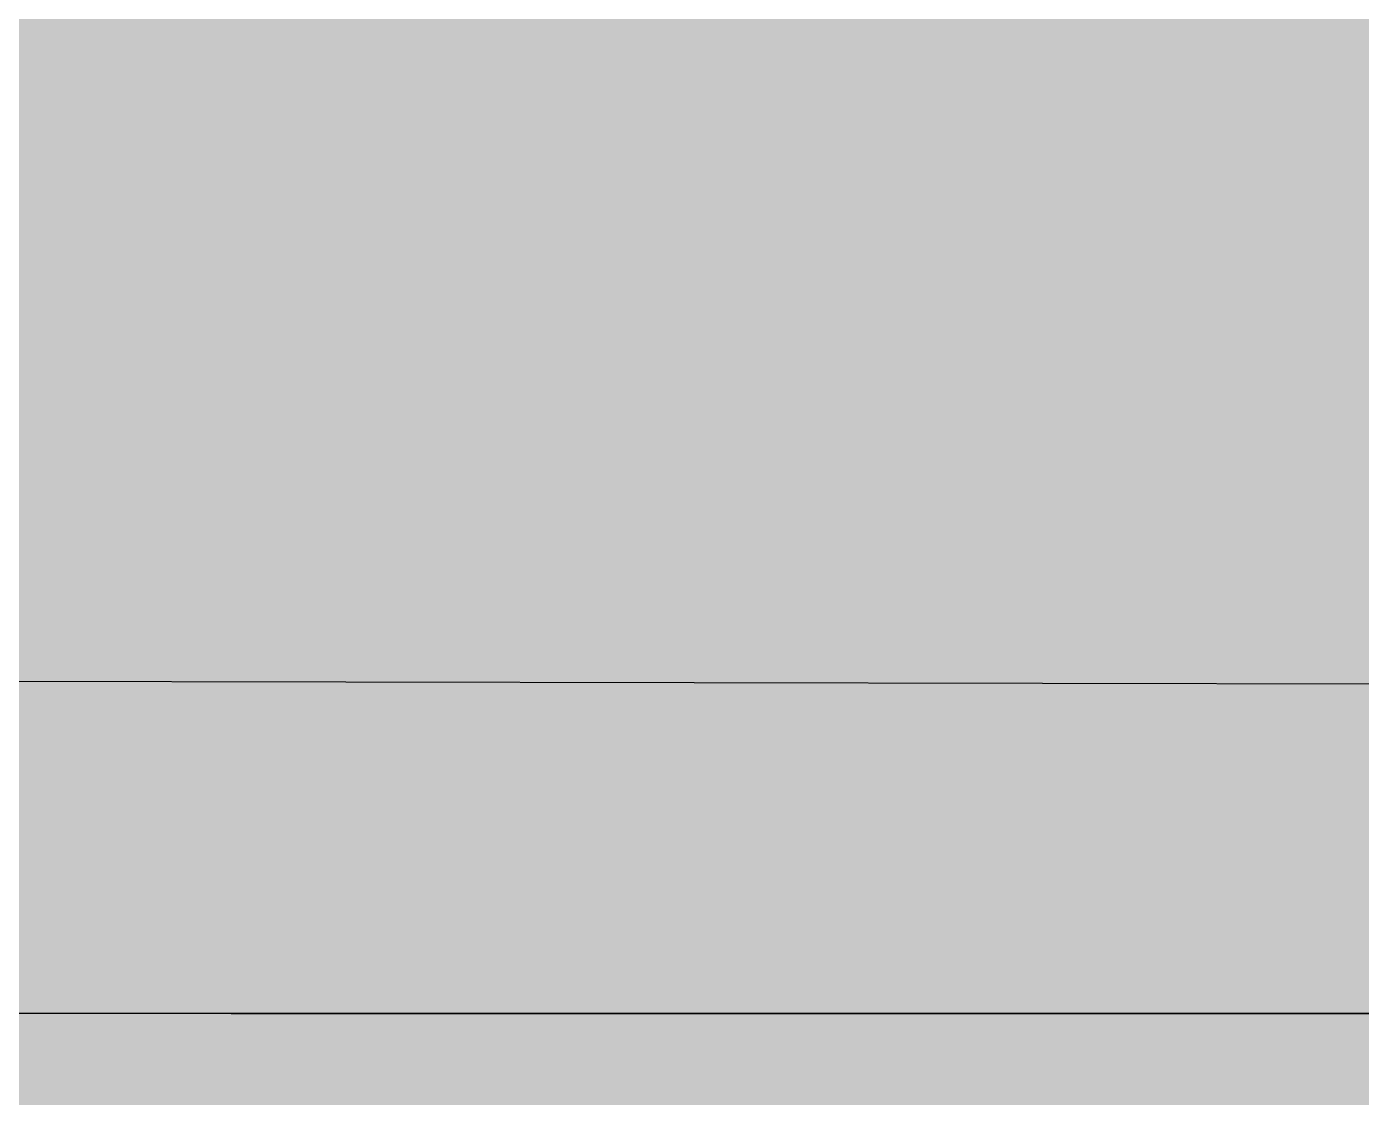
# Model space of a CAD drawing. Header units: metres. Extents: x 2773 to 296211, y -82189 to 61223.
# Drawn here: x 46959.049 to 46960.567, y 34335.124 to 34336.342 of the extents above; entities that cross this region are included whole.
import ezdxf

# ---------------------------------------------------------------- set-up
doc = ezdxf.new("R2010")
doc.units = ezdxf.units.M
doc.header["$LTSCALE"] = 0.5
doc.linetypes.add('ACAD_ISO03W100', pattern=[30, 12, -18])
doc.linetypes.add('DASHED2', pattern=[9.525, 6.35, -3.175])
for name, color, linetype in [('-höhenlinien', 251, 'ACAD_ISO03W100'), ('KON_050', 5, 'Continuous'), ('KON_STRICHLINIE', 1, 'DASHED2')]:
    doc.layers.add(name, color=color, linetype=linetype)

msp = doc.modelspace()

# ---------------------------------------------------------------- hatches: boundary and pattern name
at = {"layer": '-höhenlinien', "ltscale": 0.01, "true_color": 0xe8e8e8}
h = msp.add_hatch(color=254, dxfattribs=at)
h.dxf.hatch_style = 1
h.set_gradient(color1=(199, 200, 202), rotation=270)
h.paths.add_polyline_path([(14794.8365, 35803.0391), (14794.8365, 32232.45), (64794.8365, 32232.45), (64794.8365, 32562.7158), (58020.6107, 33303.2207), (55549.1736, 33742.4595), (50480.4123, 34279.6256), (49931.368, 34335.0693), (47148.8968, 34334.3578), (47148.3894, 34336.3669), (44986.27, 34336.4724), (42806.2929, 34336.4724), (38416.2726, 34336.4724), (33556.2893, 34336.4724), (33208.2232, 34335.2195), (32408.3358, 34583.7278), (30562.0731, 34936.4724), (28848.7191, 35621.0397), (23546.9437, 35803.0391)])

# ---------------------------------------------------------------- linework, layer by layer
at = {"layer": '-höhenlinien', "linetype": 'ByBlock', "ltscale": 0.01}
msp.add_lwpolyline([(14794.8365, 35803.0391, 0, 0, 0), (14794.8365, 32232.45, 10, 10, 0), (64794.8365, 32232.45, 0, 0, 0), (64794.8365, 32562.7158, 10, 10, 0), (58020.6107, 33303.2207, 10, 10, 0), (55549.1736, 33742.4595, 10, 10, 0), (50480.4123, 34279.6256, 10, 10, 0), (49931.368, 34335.0693, 10, 10, 0), (49931.368, 34335.0693, 10, 10, 0), (47148.8968, 34334.3578, 10, 10, 0), (47148.3894, 34336.3669, 10, 10, 0), (44986.27, 34336.4724, 10, 10, 0), (44986.27, 34336.4724, 10, 10, 0), (42806.2929, 34336.4724, 10, 10, 0), (38416.2726, 34336.4724, 10, 10, 0), (33556.2893, 34336.4724, 10, 10, 0), (33208.2232, 34335.2195, 10, 10, 0), (33208.2232, 34335.2195, 10, 10, 0), (32408.3358, 34583.7278, 10, 10, 0), (32408.3358, 34583.7278, 10, 10, 0), (30562.0731, 34936.4724, 10, 10, 0), (28848.7191, 35621.0397, 10, 10, 0), (23546.9437, 35803.0391, 10, 10, 0)], format="xyseb", close=True, dxfattribs=at)
at = {"layer": 'KON_050'}
msp.add_lwpolyline([(46775.4797, 34335.9642), (47148.23, 34335.2195), (33210.7331, 34335.2195)], dxfattribs=at)
at = {"layer": 'KON_STRICHLINIE'}
msp.add_line((46725.9187, 34335.2195), (47145.9187, 34335.2195), dxfattribs=at)

doc.saveas('drawing.dxf')
